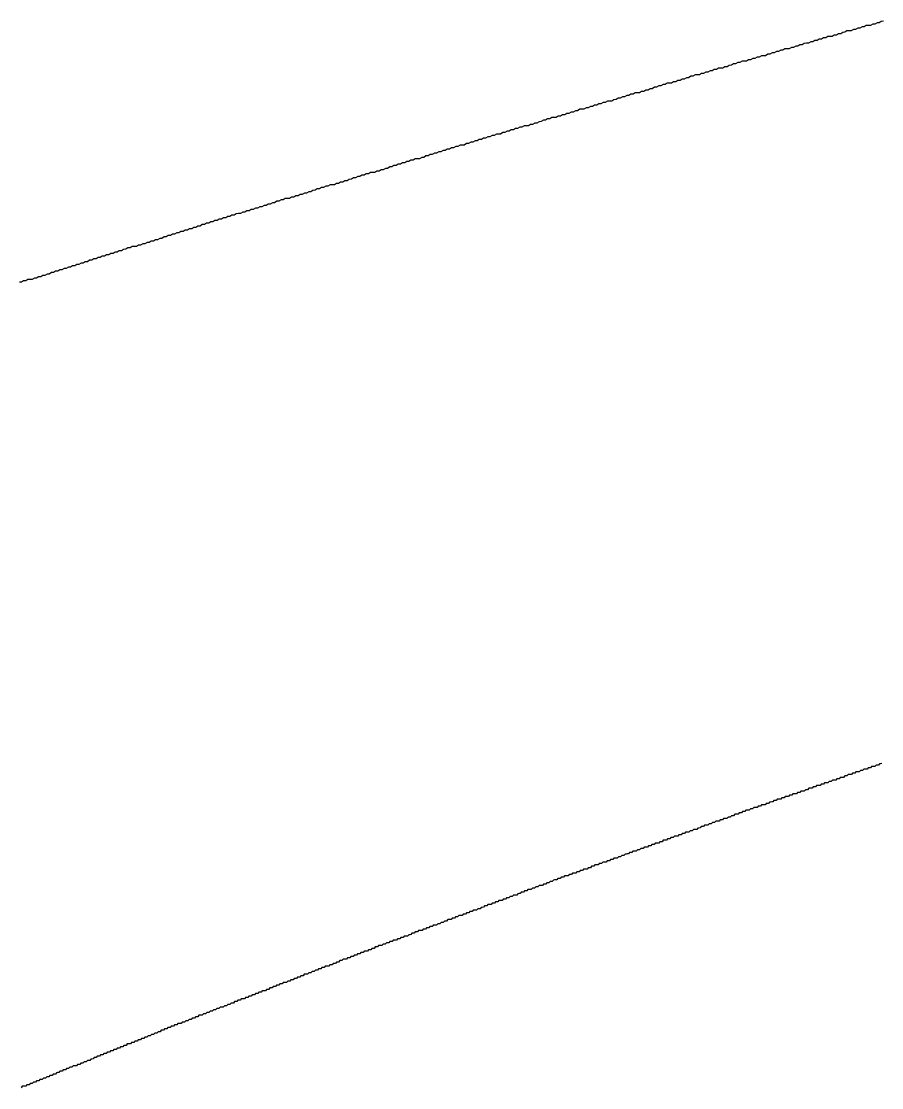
# Model space of a CAD drawing. Header units: millimetres. Extents: x 41 to 1041, y 1148 to 1248.
# Drawn here: x 91.41 to 97.82, y 1181.48 to 1189.43 of the extents above; entities that cross this region are included whole.
import ezdxf

# ---------------------------------------------------------------- set-up
doc = ezdxf.new("R2010")
doc.units = ezdxf.units.MM

msp = doc.modelspace()

# ---------------------------------------------------------------- linework, layer by layer
at = {"color": 3}
for points in [[(97.8286, 1189.4283, 0), (97.8126, 1189.4282, 0), (97.7967, 1189.4181, 0), (97.7807, 1189.418, 0), (97.7648, 1189.4078, 0), (97.7488, 1189.4077, 0), (97.7328, 1189.3976, 0), (97.7168, 1189.3975, 0), (97.7008, 1189.3974, 0), (97.6849, 1189.3873, 0), (97.6689, 1189.3872, 0), (97.653, 1189.3771, 0), (97.637, 1189.377, 0), (97.621, 1189.3669, 0), (97.605, 1189.3668, 0), (97.5891, 1189.3566, 0), (97.5731, 1189.3565, 0), (97.5571, 1189.3564, 0), (97.5412, 1189.3463, 0), (97.5262, 1189.3462, 0), (97.5102, 1189.3361, 0), (97.4942, 1189.336, 0), (97.4783, 1189.3259, 0), (97.4623, 1189.3258, 0), (97.4464, 1189.3157, 0), (97.4304, 1189.3156, 0), (97.4144, 1189.3154, 0), (97.3984, 1189.3053, 0), (97.3824, 1189.3052, 0), (97.3665, 1189.2951, 0), (97.3505, 1189.295, 0), (97.3346, 1189.2849, 0), (97.3186, 1189.2848, 0), (97.3027, 1189.2747, 0), (97.2867, 1189.2746, 0), (97.2707, 1189.2645, 0), (97.2547, 1189.2644, 0), (97.2387, 1189.2642, 0), (97.2228, 1189.2541, 0), (97.2068, 1189.254, 0), (97.1909, 1189.2439, 0), (97.1749, 1189.2438, 0), (97.1589, 1189.2337, 0), (97.1429, 1189.2336, 0), (97.127, 1189.2235, 0), (97.111, 1189.2234, 0), (97.095, 1189.2233, 0), (97.0791, 1189.2132, 0), (97.0631, 1189.213, 0), (97.0471, 1189.2029, 0), (97.0311, 1189.2028, 0), (97.0152, 1189.1927, 0), (96.9992, 1189.1926, 0), (96.9833, 1189.1825, 0), (96.9673, 1189.1824, 0), (96.9513, 1189.1723, 0), (96.9353, 1189.1722, 0), (96.9193, 1189.1721, 0), (96.9034, 1189.162, 0), (96.8874, 1189.1618, 0), (96.8715, 1189.1517, 0), (96.8555, 1189.1516, 0), (96.8396, 1189.1415, 0), (96.8236, 1189.1414, 0), (96.8076, 1189.1313, 0), (96.7916, 1189.1312, 0), (96.7756, 1189.1311, 0), (96.7597, 1189.121, 0), (96.7437, 1189.1209, 0), (96.7278, 1189.1108, 0), (96.7118, 1189.1106, 0), (96.6958, 1189.1005, 0), (96.6798, 1189.1004, 0), (96.6639, 1189.0903, 0), (96.6479, 1189.0902, 0), (96.632, 1189.0801, 0), (96.616, 1189.08, 0), (96.6, 1189.0799, 0), (96.584, 1189.0698, 0), (96.568, 1189.0697, 0), (96.5521, 1189.0596, 0), (96.5371, 1189.0594, 0), (96.5212, 1189.0493, 0), (96.5052, 1189.0492, 0), (96.4892, 1189.0391, 0), (96.4732, 1189.039, 0), (96.4573, 1189.0289, 0), (96.4413, 1189.0288, 0), (96.4253, 1189.0287, 0), (96.4094, 1189.0186, 0), (96.3934, 1189.0185, 0), (96.3775, 1189.0084, 0), (96.3615, 1189.0082, 0), (96.3455, 1188.9981, 0), (96.3295, 1188.998, 0), (96.3136, 1188.9879, 0), (96.2976, 1188.9878, 0), (96.2817, 1188.9777, 0), (96.2657, 1188.9776, 0), (96.2507, 1188.9675, 0), (96.2347, 1188.9674, 0), (96.2187, 1188.9673, 0), (96.2028, 1188.9572, 0), (96.1868, 1188.9571, 0), (96.1709, 1188.9469, 0), (96.1549, 1188.9468, 0), (96.1389, 1188.9367, 0), (96.1229, 1188.9366, 0), (96.107, 1188.9265, 0), (96.091, 1188.9264, 0), (96.0751, 1188.9163, 0), (96.0591, 1188.9162, 0), (96.0431, 1188.9061, 0), (96.0271, 1188.906, 0), (96.0112, 1188.8959, 0), (95.9952, 1188.8957, 0), (95.9792, 1188.8956, 0), (95.9633, 1188.8855, 0), (95.9483, 1188.8854, 0), (95.9324, 1188.8753, 0), (95.9164, 1188.8752, 0), (95.9004, 1188.8651, 0), (95.8844, 1188.865, 0), (95.8685, 1188.8549, 0), (95.8525, 1188.8548, 0), (95.8366, 1188.8447, 0), (95.8206, 1188.8445, 0), (95.8046, 1188.8344, 0), (95.7886, 1188.8343, 0), (95.7726, 1188.8342, 0), (95.7567, 1188.8241, 0), (95.7407, 1188.824, 0), (95.7248, 1188.8139, 0), (95.7088, 1188.8138, 0), (95.6928, 1188.8037, 0), (95.6768, 1188.8036, 0), (95.6609, 1188.7935, 0), (95.6459, 1188.7934, 0), (95.63, 1188.7832, 0), (95.614, 1188.7831, 0), (95.598, 1188.773, 0), (95.582, 1188.7729, 0), (95.566, 1188.7728, 0), (95.5501, 1188.7627, 0), (95.5341, 1188.7626, 0), (95.5182, 1188.7525, 0), (95.5022, 1188.7524, 0), (95.4863, 1188.7423, 0), (95.4703, 1188.7422, 0), (95.4543, 1188.732, 0), (95.4383, 1188.7319, 0), (95.4224, 1188.7218, 0), (95.4064, 1188.7217, 0), (95.3905, 1188.7116, 0), (95.3745, 1188.7115, 0), (95.3585, 1188.7114, 0), (95.3435, 1188.7013, 0), (95.3275, 1188.7012, 0), (95.3116, 1188.6911, 0), (95.2956, 1188.691, 0), (95.2797, 1188.6808, 0), (95.2637, 1188.6807, 0), (95.2477, 1188.6706, 0), (95.2317, 1188.6705, 0), (95.2158, 1188.6604, 0), (95.1998, 1188.6603, 0), (95.1839, 1188.6502, 0), (95.1679, 1188.6501, 0), (95.1519, 1188.65, 0), (95.1359, 1188.6399, 0), (95.1199, 1188.6398, 0), (95.104, 1188.6296, 0), (95.088, 1188.6295, 0), (95.0721, 1188.6194, 0), (95.0561, 1188.6193, 0), (95.0411, 1188.6092, 0), (95.0251, 1188.6091, 0), (95.0092, 1188.599, 0), (94.9932, 1188.5989, 0), (94.9773, 1188.5888, 0), (94.9613, 1188.5887, 0), (94.9453, 1188.5886, 0), (94.9294, 1188.5785, 0), (94.9134, 1188.5783, 0), (94.8974, 1188.5682, 0), (94.8814, 1188.5681, 0), (94.8655, 1188.558, 0), (94.8495, 1188.5579, 0), (94.8336, 1188.5478, 0), (94.8176, 1188.5477, 0), (94.8016, 1188.5376, 0), (94.7866, 1188.5375, 0), (94.7707, 1188.5274, 0), (94.7547, 1188.5273, 0), (94.7388, 1188.5172, 0), (94.7228, 1188.517, 0), (94.7068, 1188.5069, 0), (94.6908, 1188.5068, 0), (94.6748, 1188.5067, 0), (94.6589, 1188.4966, 0), (94.6429, 1188.4965, 0), (94.627, 1188.4864, 0), (94.612, 1188.4863, 0), (94.596, 1188.4762, 0), (94.58, 1188.4761, 0), (94.5641, 1188.466, 0), (94.5481, 1188.4658, 0), (94.5322, 1188.4557, 0), (94.5162, 1188.4556, 0), (94.5003, 1188.4455, 0), (94.4843, 1188.4454, 0), (94.4683, 1188.4353, 0), (94.4523, 1188.4352, 0), (94.4374, 1188.4251, 0), (94.4214, 1188.425, 0), (94.4055, 1188.4149, 0), (94.3895, 1188.4148, 0), (94.3735, 1188.4047, 0), (94.3575, 1188.4045, 0), (94.3415, 1188.4044, 0), (94.3256, 1188.3943, 0), (94.3096, 1188.3942, 0), (94.2937, 1188.3841, 0), (94.2777, 1188.384, 0), (94.2627, 1188.3739, 0), (94.2467, 1188.3738, 0), (94.2308, 1188.3637, 0), (94.2148, 1188.3636, 0), (94.1989, 1188.3535, 0), (94.1829, 1188.3533, 0), (94.1669, 1188.3432, 0), (94.1509, 1188.3431, 0), (94.135, 1188.333, 0), (94.119, 1188.3329, 0), (94.1031, 1188.3228, 0), (94.0881, 1188.3227, 0), (94.0722, 1188.3126, 0), (94.0562, 1188.3125, 0), (94.0402, 1188.3024, 0), (94.0242, 1188.3023, 0), (94.0082, 1188.3022, 0), (93.9923, 1188.292, 0), (93.9763, 1188.2919, 0), (93.9604, 1188.2818, 0), (93.9444, 1188.2817, 0), (93.9284, 1188.2716, 0), (93.9134, 1188.2715, 0), (93.8975, 1188.2614, 0), (93.8815, 1188.2613, 0), (93.8656, 1188.2512, 0), (93.8496, 1188.2511, 0), (93.8336, 1188.241, 0), (93.8176, 1188.2409, 0), (93.8017, 1188.2307, 0), (93.7857, 1188.2306, 0), (93.7698, 1188.2205, 0), (93.7538, 1188.2204, 0), (93.7388, 1188.2103, 0), (93.7228, 1188.2102, 0), (93.7068, 1188.2101, 0), (93.6909, 1188.2, 0), (93.6749, 1188.1999, 0), (93.659, 1188.1898, 0), (93.643, 1188.1897, 0), (93.6271, 1188.1795, 0), (93.6111, 1188.1794, 0), (93.5951, 1188.1693, 0), (93.5791, 1188.1692, 0), (93.5642, 1188.1591, 0), (93.5482, 1188.159, 0), (93.5323, 1188.1489, 0), (93.5163, 1188.1488, 0), (93.5003, 1188.1387, 0), (93.4843, 1188.1386, 0), (93.4684, 1188.1285, 0), (93.4524, 1188.1284, 0), (93.4365, 1188.1182, 0), (93.4205, 1188.1181, 0), (93.4045, 1188.108, 0), (93.3895, 1188.1079, 0), (93.3735, 1188.1078, 0), (93.3576, 1188.0977, 0), (93.3416, 1188.0976, 0), (93.3257, 1188.0875, 0), (93.3097, 1188.0874, 0), (93.2937, 1188.0773, 0), (93.2777, 1188.0772, 0), (93.2618, 1188.0671, 0), (93.2458, 1188.0669, 0), (93.2299, 1188.0568, 0), (93.2149, 1188.0567, 0), (93.1989, 1188.0466, 0), (93.1829, 1188.0465, 0), (93.167, 1188.0364, 0), (93.151, 1188.0363, 0), (93.1351, 1188.0262, 0), (93.1191, 1188.0261, 0), (93.1032, 1188.016, 0), (93.0872, 1188.0159, 0), (93.0712, 1188.0057, 0), (93.0562, 1188.0056, 0), (93.0403, 1187.9955, 0), (93.0243, 1187.9954, 0), (93.0083, 1187.9953, 0), (92.9924, 1187.9852, 0), (92.9764, 1187.9851, 0), (92.9604, 1187.975, 0), (92.9454, 1187.9749, 0), (92.9295, 1187.9648, 0), (92.9135, 1187.9647, 0), (92.8976, 1187.9546, 0), (92.8816, 1187.9545, 0), (92.8656, 1187.9443, 0), (92.8496, 1187.9442, 0), (92.8337, 1187.9341, 0), (92.8187, 1187.934, 0), (92.8028, 1187.9239, 0), (92.7868, 1187.9238, 0), (92.7708, 1187.9137, 0), (92.7548, 1187.9136, 0), (92.7389, 1187.9035, 0), (92.7229, 1187.9034, 0), (92.708, 1187.8933, 0), (92.692, 1187.8932, 0), (92.6761, 1187.883, 0), (92.6601, 1187.8829, 0), (92.6441, 1187.8728, 0), (92.6281, 1187.8727, 0), (92.6122, 1187.8626, 0), (92.5962, 1187.8625, 0), (92.5813, 1187.8524, 0), (92.5653, 1187.8523, 0), (92.5493, 1187.8422, 0), (92.5333, 1187.8421, 0), (92.5174, 1187.832, 0), (92.5014, 1187.8319, 0), (92.4855, 1187.8217, 0), (92.4705, 1187.8216, 0), (92.4545, 1187.8115, 0), (92.4385, 1187.8114, 0), (92.4226, 1187.8013, 0), (92.4066, 1187.8012, 0), (92.3907, 1187.7911, 0), (92.3747, 1187.791, 0), (92.3587, 1187.7809, 0), (92.3437, 1187.7808, 0), (92.3278, 1187.7707, 0), (92.3118, 1187.7706, 0), (92.2959, 1187.7604, 0), (92.2799, 1187.7603, 0), (92.264, 1187.7502, 0), (92.248, 1187.7501, 0), (92.233, 1187.75, 0), (92.217, 1187.7399, 0), (92.201, 1187.7398, 0), (92.1851, 1187.7297, 0), (92.1691, 1187.7296, 0), (92.1532, 1187.7195, 0), (92.1372, 1187.7194, 0), (92.1212, 1187.7093, 0), (92.1062, 1187.7091, 0), (92.0903, 1187.699, 0), (92.0743, 1187.6989, 0), (92.0584, 1187.6888, 0), (92.0424, 1187.6887, 0), (92.0264, 1187.6786, 0), (92.0104, 1187.6785, 0), (91.9955, 1187.6684, 0), (91.9795, 1187.6683, 0), (91.9636, 1187.6582, 0), (91.9476, 1187.6581, 0), (91.9316, 1187.648, 0), (91.9156, 1187.6478, 0), (91.8997, 1187.6377, 0), (91.8837, 1187.6376, 0), (91.8688, 1187.6275, 0), (91.8528, 1187.6274, 0), (91.8369, 1187.6173, 0), (91.8209, 1187.6172, 0), (91.8049, 1187.6071, 0), (91.7889, 1187.607, 0), (91.773, 1187.5969, 0), (91.758, 1187.5968, 0), (91.7421, 1187.5867, 0), (91.7261, 1187.5865, 0), (91.7101, 1187.5764, 0), (91.6941, 1187.5763, 0), (91.6782, 1187.5662, 0), (91.6622, 1187.5661, 0), (91.6463, 1187.556, 0), (91.6313, 1187.5559, 0), (91.6153, 1187.5458, 0), (91.5993, 1187.5457, 0), (91.5834, 1187.5356, 0), (91.5674, 1187.5355, 0), (91.5515, 1187.5254, 0), (91.5355, 1187.5252, 0), (91.5205, 1187.5151, 0), (91.5045, 1187.515, 0), (91.4886, 1187.5049, 0), (91.4726, 1187.5048, 0), (91.4566, 1187.5047, 0), (91.4407, 1187.4946, 0), (91.4247, 1187.4945, 0), (91.4097, 1187.4844, 0), (91.3937, 1187.4843, 0)], [(97.8164, 1183.8981, 0), (97.8074, 1183.898, 0), (97.7994, 1183.898, 0), (97.7915, 1183.8879, 0), (97.7825, 1183.8878, 0), (97.7745, 1183.8878, 0), (97.7655, 1183.8777, 0), (97.7575, 1183.8777, 0), (97.7495, 1183.8776, 0), (97.7405, 1183.8775, 0), (97.7326, 1183.8675, 0), (97.7236, 1183.8674, 0), (97.7156, 1183.8674, 0), (97.7077, 1183.8573, 0), (97.6987, 1183.8573, 0), (97.6907, 1183.8572, 0), (97.6827, 1183.8572, 0), (97.6737, 1183.8471, 0), (97.6657, 1183.847, 0), (97.6567, 1183.847, 0), (97.6488, 1183.8369, 0), (97.6408, 1183.8369, 0), (97.6318, 1183.8368, 0), (97.6238, 1183.8368, 0), (97.6149, 1183.8267, 0), (97.6069, 1183.8266, 0), (97.5989, 1183.8266, 0), (97.5899, 1183.8165, 0), (97.5819, 1183.8165, 0), (97.5739, 1183.8164, 0), (97.5649, 1183.8163, 0), (97.557, 1183.8063, 0), (97.548, 1183.8062, 0), (97.54, 1183.8062, 0), (97.5321, 1183.7961, 0), (97.5231, 1183.7961, 0), (97.5151, 1183.796, 0), (97.5061, 1183.7959, 0), (97.4982, 1183.7859, 0), (97.4902, 1183.7858, 0), (97.4812, 1183.7858, 0), (97.4732, 1183.7757, 0), (97.4652, 1183.7757, 0), (97.4562, 1183.7756, 0), (97.4482, 1183.7755, 0), (97.4393, 1183.7655, 0), (97.4313, 1183.7654, 0), (97.4233, 1183.7654, 0), (97.4144, 1183.7553, 0), (97.4064, 1183.7553, 0), (97.3974, 1183.7552, 0), (97.3894, 1183.7551, 0), (97.3814, 1183.7451, 0), (97.3724, 1183.745, 0), (97.3644, 1183.745, 0), (97.3565, 1183.7349, 0), (97.3475, 1183.7349, 0), (97.3395, 1183.7348, 0), (97.3305, 1183.7347, 0), (97.3226, 1183.7247, 0), (97.3146, 1183.7246, 0), (97.3056, 1183.7246, 0), (97.2976, 1183.7145, 0), (97.2886, 1183.7145, 0), (97.2806, 1183.7144, 0), (97.2726, 1183.7143, 0), (97.2637, 1183.7043, 0), (97.2557, 1183.7042, 0), (97.2477, 1183.7042, 0), (97.2388, 1183.6941, 0), (97.2308, 1183.6941, 0), (97.2218, 1183.694, 0), (97.2138, 1183.6939, 0), (97.2058, 1183.6839, 0), (97.1968, 1183.6838, 0), (97.1888, 1183.6838, 0), (97.1799, 1183.6737, 0), (97.1719, 1183.6737, 0), (97.1639, 1183.6736, 0), (97.1549, 1183.6735, 0), (97.147, 1183.6635, 0), (97.139, 1183.6634, 0), (97.13, 1183.6634, 0), (97.1221, 1183.6533, 0), (97.1131, 1183.6533, 0), (97.1051, 1183.6532, 0), (97.0971, 1183.6531, 0), (97.0881, 1183.6431, 0), (97.0801, 1183.643, 0), (97.0711, 1183.643, 0), (97.0632, 1183.6329, 0), (97.0552, 1183.6329, 0), (97.0462, 1183.6328, 0), (97.0382, 1183.6327, 0), (97.0303, 1183.6227, 0), (97.0213, 1183.6226, 0), (97.0133, 1183.6226, 0), (97.0043, 1183.6125, 0), (96.9963, 1183.6125, 0), (96.9883, 1183.6124, 0), (96.9793, 1183.6123, 0), (96.9714, 1183.6023, 0), (96.9624, 1183.6022, 0), (96.9544, 1183.6022, 0), (96.9465, 1183.5921, 0), (96.9375, 1183.5921, 0), (96.9295, 1183.592, 0), (96.9215, 1183.5919, 0), (96.9125, 1183.5819, 0), (96.9045, 1183.5818, 0), (96.8955, 1183.5818, 0), (96.8876, 1183.5717, 0), (96.8796, 1183.5717, 0), (96.8706, 1183.5716, 0), (96.8626, 1183.5715, 0), (96.8537, 1183.5615, 0), (96.8457, 1183.5614, 0), (96.8377, 1183.5614, 0), (96.8287, 1183.5513, 0), (96.8207, 1183.5513, 0), (96.8127, 1183.5512, 0), (96.8037, 1183.5511, 0), (96.7958, 1183.5411, 0), (96.7868, 1183.541, 0), (96.7788, 1183.541, 0), (96.7709, 1183.5309, 0), (96.7619, 1183.5309, 0), (96.7539, 1183.5308, 0), (96.7459, 1183.5207, 0), (96.7369, 1183.5207, 0), (96.7289, 1183.5206, 0), (96.7209, 1183.5206, 0), (96.712, 1183.5105, 0), (96.704, 1183.5105, 0), (96.696, 1183.5104, 0), (96.6871, 1183.5003, 0), (96.6791, 1183.5003, 0), (96.6711, 1183.5002, 0), (96.6622, 1183.4902, 0), (96.6542, 1183.4901, 0), (96.6452, 1183.4901, 0), (96.6372, 1183.49, 0), (96.6292, 1183.4799, 0), (96.6202, 1183.4799, 0), (96.6122, 1183.4798, 0), (96.6043, 1183.4698, 0), (96.5953, 1183.4697, 0), (96.5873, 1183.4697, 0), (96.5793, 1183.4696, 0), (96.5704, 1183.4595, 0), (96.5624, 1183.4595, 0), (96.5544, 1183.4594, 0), (96.5454, 1183.4494, 0), (96.5374, 1183.4493, 0), (96.5294, 1183.4493, 0), (96.5205, 1183.4392, 0), (96.5125, 1183.4391, 0), (96.5045, 1183.4391, 0), (96.4955, 1183.439, 0), (96.4876, 1183.429, 0), (96.4786, 1183.4289, 0), (96.4706, 1183.4289, 0), (96.4626, 1183.4188, 0), (96.4536, 1183.4187, 0), (96.4456, 1183.4187, 0), (96.4377, 1183.4086, 0), (96.4287, 1183.4086, 0), (96.4207, 1183.4085, 0), (96.4127, 1183.4085, 0), (96.4038, 1183.3984, 0), (96.3958, 1183.3984, 0), (96.3878, 1183.3983, 0), (96.3788, 1183.3882, 0), (96.3708, 1183.3882, 0), (96.3628, 1183.3881, 0), (96.3538, 1183.3881, 0), (96.3459, 1183.378, 0), (96.3369, 1183.3779, 0), (96.3289, 1183.3779, 0), (96.321, 1183.3678, 0), (96.312, 1183.3678, 0), (96.304, 1183.3677, 0), (96.2961, 1183.3577, 0), (96.2871, 1183.3576, 0), (96.2791, 1183.3576, 0), (96.2711, 1183.3575, 0), (96.2621, 1183.3474, 0), (96.2541, 1183.3474, 0), (96.2461, 1183.3473, 0), (96.2372, 1183.3373, 0), (96.2292, 1183.3372, 0), (96.2212, 1183.3372, 0), (96.2123, 1183.3271, 0), (96.2043, 1183.327, 0), (96.1963, 1183.327, 0), (96.1873, 1183.3269, 0), (96.1793, 1183.3169, 0), (96.1703, 1183.3168, 0), (96.1623, 1183.3168, 0), (96.1544, 1183.3067, 0), (96.1454, 1183.3066, 0), (96.1374, 1183.3066, 0), (96.1294, 1183.3065, 0), (96.1205, 1183.2965, 0), (96.1125, 1183.2964, 0), (96.1045, 1183.2964, 0), (96.0955, 1183.2863, 0), (96.0875, 1183.2862, 0), (96.0795, 1183.2862, 0), (96.0706, 1183.2761, 0), (96.0626, 1183.2761, 0), (96.0546, 1183.276, 0), (96.0456, 1183.276, 0), (96.0377, 1183.2659, 0), (96.0287, 1183.2658, 0), (96.0207, 1183.2658, 0), (96.0127, 1183.2557, 0), (96.0037, 1183.2557, 0), (95.9957, 1183.2556, 0), (95.9878, 1183.2456, 0), (95.9788, 1183.2455, 0), (95.9708, 1183.2454, 0), (95.9628, 1183.2454, 0), (95.9539, 1183.2353, 0), (95.9459, 1183.2353, 0), (95.9379, 1183.2352, 0), (95.9289, 1183.2252, 0), (95.9209, 1183.2251, 0), (95.9129, 1183.225, 0), (95.904, 1183.225, 0), (95.896, 1183.2149, 0), (95.887, 1183.2149, 0), (95.879, 1183.2148, 0), (95.8711, 1183.2048, 0), (95.8621, 1183.2047, 0), (95.8541, 1183.2046, 0), (95.8462, 1183.1946, 0), (95.8372, 1183.1945, 0), (95.8292, 1183.1945, 0), (95.8212, 1183.1944, 0), (95.8122, 1183.1844, 0), (95.8042, 1183.1843, 0), (95.7962, 1183.1843, 0), (95.7873, 1183.1742, 0), (95.7793, 1183.1741, 0), (95.7713, 1183.1741, 0), (95.7624, 1183.164, 0), (95.7544, 1183.164, 0), (95.7464, 1183.1639, 0), (95.7374, 1183.1638, 0), (95.7294, 1183.1538, 0), (95.7204, 1183.1537, 0), (95.7124, 1183.1537, 0), (95.7045, 1183.1436, 0), (95.6955, 1183.1436, 0), (95.6875, 1183.1435, 0), (95.6795, 1183.1435, 0), (95.6706, 1183.1334, 0), (95.6626, 1183.1333, 0), (95.6546, 1183.1333, 0), (95.6456, 1183.1232, 0), (95.6376, 1183.1232, 0), (95.6296, 1183.1231, 0), (95.6207, 1183.113, 0), (95.6127, 1183.113, 0), (95.6047, 1183.1129, 0), (95.5957, 1183.1129, 0), (95.5878, 1183.1028, 0), (95.5788, 1183.1028, 0), (95.5708, 1183.1027, 0), (95.5628, 1183.0927, 0), (95.5538, 1183.0926, 0), (95.5458, 1183.0925, 0), (95.5379, 1183.0825, 0), (95.5289, 1183.0824, 0), (95.5209, 1183.0824, 0), (95.5129, 1183.0823, 0), (95.504, 1183.0723, 0), (95.496, 1183.0722, 0), (95.488, 1183.0721, 0), (95.4791, 1183.0621, 0), (95.4711, 1183.062, 0), (95.4631, 1183.062, 0), (95.4541, 1183.0619, 0), (95.4461, 1183.0519, 0), (95.4371, 1183.0518, 0), (95.4291, 1183.0517, 0), (95.4212, 1183.0417, 0), (95.4122, 1183.0416, 0), (95.4042, 1183.0416, 0), (95.3963, 1183.0315, 0), (95.3873, 1183.0315, 0), (95.3793, 1183.0314, 0), (95.3713, 1183.0313, 0), (95.3623, 1183.0213, 0), (95.3543, 1183.0212, 0), (95.3463, 1183.0212, 0), (95.3374, 1183.0111, 0), (95.3294, 1183.0111, 0), (95.3214, 1183.011, 0), (95.3135, 1183.0009, 0), (95.3045, 1183.0009, 0), (95.2965, 1183.0008, 0), (95.2885, 1182.9908, 0), (95.2795, 1182.9907, 0), (95.2715, 1182.9907, 0), (95.2635, 1182.9906, 0), (95.2546, 1182.9805, 0), (95.2466, 1182.9805, 0), (95.2386, 1182.9804, 0), (95.2297, 1182.9704, 0), (95.2217, 1182.9703, 0), (95.2137, 1182.9703, 0), (95.2047, 1182.9602, 0), (95.1967, 1182.9601, 0), (95.1887, 1182.9601, 0), (95.1797, 1182.96, 0), (95.1718, 1182.95, 0), (95.1638, 1182.9499, 0), (95.1558, 1182.9499, 0), (95.1469, 1182.9398, 0), (95.1389, 1182.9398, 0), (95.1309, 1182.9397, 0), (95.1219, 1182.9296, 0), (95.1139, 1182.9296, 0), (95.1059, 1182.9295, 0), (95.097, 1182.9195, 0), (95.089, 1182.9194, 0), (95.081, 1182.9194, 0), (95.072, 1182.9193, 0), (95.0641, 1182.9092, 0), (95.0561, 1182.9092, 0), (95.0471, 1182.9091, 0), (95.0392, 1182.8991, 0), (95.0312, 1182.899, 0), (95.0222, 1182.899, 0), (95.0142, 1182.8889, 0), (95.0062, 1182.8888, 0), (94.9972, 1182.8888, 0), (94.9893, 1182.8787, 0), (94.9813, 1182.8787, 0), (94.9733, 1182.8786, 0), (94.9643, 1182.8786, 0), (94.9564, 1182.8685, 0), (94.9484, 1182.8685, 0), (94.9394, 1182.8684, 0), (94.9314, 1182.8583, 0), (94.9234, 1182.8583, 0), (94.9144, 1182.8582, 0), (94.9065, 1182.8482, 0), (94.8985, 1182.8481, 0), (94.8895, 1182.848, 0), (94.8815, 1182.848, 0), (94.8736, 1182.8379, 0), (94.8646, 1182.8379, 0), (94.8566, 1182.8378, 0), (94.8486, 1182.8278, 0), (94.8396, 1182.8277, 0), (94.8316, 1182.8277, 0), (94.8237, 1182.8176, 0), (94.8157, 1182.8175, 0), (94.8067, 1182.8175, 0), (94.7988, 1182.8074, 0), (94.7908, 1182.8074, 0), (94.7818, 1182.8073, 0), (94.7738, 1182.8073, 0), (94.7658, 1182.7972, 0), (94.7568, 1182.7971, 0), (94.7488, 1182.7971, 0), (94.7409, 1182.787, 0), (94.7319, 1182.787, 0), (94.7239, 1182.7869, 0), (94.716, 1182.7769, 0), (94.707, 1182.7768, 0), (94.699, 1182.7767, 0), (94.6911, 1182.7667, 0), (94.6821, 1182.7666, 0), (94.6741, 1182.7666, 0), (94.6661, 1182.7665, 0), (94.6571, 1182.7565, 0), (94.6491, 1182.7564, 0), (94.6411, 1182.7563, 0), (94.6332, 1182.7463, 0), (94.6242, 1182.7462, 0), (94.6162, 1182.7462, 0), (94.6083, 1182.7361, 0), (94.5993, 1182.7361, 0), (94.5913, 1182.736, 0), (94.5833, 1182.736, 0), (94.5743, 1182.7259, 0), (94.5663, 1182.7258, 0), (94.5583, 1182.7258, 0), (94.5494, 1182.7157, 0), (94.5414, 1182.7157, 0), (94.5334, 1182.7156, 0), (94.5245, 1182.7056, 0), (94.5165, 1182.7055, 0), (94.5085, 1182.7054, 0), (94.4995, 1182.6954, 0), (94.4915, 1182.6953, 0), (94.4835, 1182.6953, 0), (94.4755, 1182.6952, 0), (94.4666, 1182.6852, 0), (94.4586, 1182.6851, 0), (94.4506, 1182.685, 0), (94.4417, 1182.675, 0), (94.4337, 1182.6749, 0), (94.4257, 1182.6749, 0), (94.4167, 1182.6648, 0), (94.4087, 1182.6648, 0), (94.4007, 1182.6647, 0), (94.3918, 1182.6546, 0), (94.3838, 1182.6546, 0), (94.3758, 1182.6545, 0), (94.3668, 1182.6545, 0), (94.3589, 1182.6444, 0), (94.3509, 1182.6444, 0), (94.3419, 1182.6443, 0), (94.3339, 1182.6342, 0), (94.3259, 1182.6342, 0), (94.3169, 1182.6341, 0), (94.309, 1182.6241, 0), (94.301, 1182.624, 0), (94.293, 1182.624, 0), (94.2841, 1182.6139, 0), (94.2761, 1182.6139, 0), (94.2681, 1182.6138, 0), (94.2591, 1182.6137, 0), (94.2512, 1182.6037, 0), (94.2432, 1182.6036, 0), (94.2342, 1182.6036, 0), (94.2262, 1182.5935, 0), (94.2182, 1182.5935, 0), (94.2092, 1182.5934, 0), (94.2013, 1182.5833, 0), (94.1933, 1182.5833, 0), (94.1843, 1182.5832, 0), (94.1763, 1182.5832, 0), (94.1684, 1182.5731, 0), (94.1594, 1182.5731, 0), (94.1514, 1182.573, 0), (94.1434, 1182.5629, 0), (94.1354, 1182.5629, 0), (94.1264, 1182.5628, 0), (94.1185, 1182.5528, 0), (94.1105, 1182.5527, 0), (94.1015, 1182.5527, 0), (94.0936, 1182.5426, 0), (94.0856, 1182.5425, 0), (94.0766, 1182.5425, 0), (94.0686, 1182.5424, 0), (94.0606, 1182.5324, 0), (94.0516, 1182.5323, 0), (94.0436, 1182.5323, 0), (94.0357, 1182.5222, 0), (94.0267, 1182.5221, 0), (94.0187, 1182.5221, 0), (94.0108, 1182.512, 0), (94.0018, 1182.512, 0), (93.9938, 1182.5119, 0), (93.9858, 1182.5019, 0), (93.9768, 1182.5018, 0), (93.9688, 1182.5018, 0), (93.9608, 1182.5017, 0), (93.9529, 1182.4916, 0), (93.9439, 1182.4916, 0), (93.9359, 1182.4915, 0), (93.928, 1182.4815, 0), (93.92, 1182.4814, 0), (93.911, 1182.4814, 0), (93.9031, 1182.4713, 0), (93.8951, 1182.4712, 0), (93.8861, 1182.4712, 0), (93.8781, 1182.4611, 0), (93.8701, 1182.4611, 0), (93.8621, 1182.461, 0), (93.8532, 1182.451, 0), (93.8452, 1182.4509, 0), (93.8372, 1182.4509, 0), (93.8283, 1182.4408, 0), (93.8203, 1182.4407, 0), (93.8123, 1182.4407, 0), (93.8043, 1182.4406, 0), (93.7953, 1182.4306, 0), (93.7873, 1182.4305, 0), (93.7793, 1182.4305, 0), (93.7704, 1182.4204, 0), (93.7624, 1182.4203, 0), (93.7544, 1182.4203, 0), (93.7465, 1182.4102, 0), (93.7375, 1182.4102, 0), (93.7295, 1182.4101, 0), (93.7215, 1182.4001, 0), (93.7135, 1182.4, 0), (93.7045, 1182.3999, 0), (93.6966, 1182.3899, 0), (93.6886, 1182.3898, 0), (93.6796, 1182.3898, 0), (93.6716, 1182.3897, 0), (93.6637, 1182.3797, 0), (93.6557, 1182.3796, 0), (93.6467, 1182.3795, 0), (93.6387, 1182.3695, 0), (93.6307, 1182.3694, 0), (93.6217, 1182.3694, 0), (93.6138, 1182.3593, 0), (93.6058, 1182.3593, 0), (93.5978, 1182.3592, 0), (93.5889, 1182.3492, 0), (93.5809, 1182.3491, 0), (93.5729, 1182.349, 0), (93.5639, 1182.339, 0), (93.5559, 1182.3389, 0), (93.5479, 1182.3389, 0), (93.54, 1182.3288, 0), (93.531, 1182.3288, 0), (93.523, 1182.3287, 0), (93.515, 1182.3286, 0), (93.5071, 1182.3186, 0), (93.4981, 1182.3185, 0), (93.4901, 1182.3185, 0), (93.4822, 1182.3084, 0), (93.4732, 1182.3084, 0), (93.4652, 1182.3083, 0), (93.4572, 1182.2983, 0), (93.4492, 1182.2982, 0), (93.4402, 1182.2981, 0), (93.4323, 1182.2881, 0), (93.4243, 1182.288, 0), (93.4153, 1182.288, 0), (93.4074, 1182.2779, 0), (93.3994, 1182.2779, 0), (93.3914, 1182.2778, 0), (93.3824, 1182.2677, 0), (93.3744, 1182.2677, 0), (93.3664, 1182.2676, 0), (93.3574, 1182.2676, 0), (93.3495, 1182.2575, 0), (93.3415, 1182.2575, 0), (93.3335, 1182.2574, 0), (93.3246, 1182.2473, 0), (93.3166, 1182.2473, 0), (93.3086, 1182.2472, 0), (93.3006, 1182.2372, 0), (93.2916, 1182.2371, 0), (93.2836, 1182.2371, 0), (93.2757, 1182.227, 0), (93.2667, 1182.2269, 0), (93.2587, 1182.2269, 0), (93.2508, 1182.2168, 0), (93.2428, 1182.2168, 0), (93.2338, 1182.2167, 0), (93.2258, 1182.2067, 0), (93.2178, 1182.2066, 0), (93.2088, 1182.2066, 0), (93.2008, 1182.2065, 0), (93.1929, 1182.1964, 0), (93.1849, 1182.1964, 0), (93.1759, 1182.1963, 0), (93.168, 1182.1863, 0), (93.16, 1182.1862, 0), (93.151, 1182.1862, 0), (93.1431, 1182.1761, 0), (93.1351, 1182.176, 0), (93.1271, 1182.176, 0), (93.1181, 1182.1659, 0), (93.1101, 1182.1659, 0), (93.1021, 1182.1658, 0), (93.0942, 1182.1558, 0), (93.0852, 1182.1557, 0), (93.0772, 1182.1557, 0), (93.0693, 1182.1456, 0), (93.0603, 1182.1455, 0), (93.0523, 1182.1455, 0), (93.0443, 1182.1454, 0), (93.0363, 1182.1354, 0), (93.0273, 1182.1353, 0), (93.0193, 1182.1353, 0), (93.0114, 1182.1252, 0), (93.0024, 1182.1251, 0), (92.9944, 1182.1251, 0), (92.9865, 1182.115, 0), (92.9785, 1182.115, 0), (92.9695, 1182.1149, 0), (92.9615, 1182.1049, 0), (92.9535, 1182.1048, 0), (92.9445, 1182.1047, 0), (92.9366, 1182.0947, 0), (92.9286, 1182.0946, 0), (92.9206, 1182.0946, 0), (92.9117, 1182.0845, 0), (92.9037, 1182.0845, 0), (92.8957, 1182.0844, 0), (92.8877, 1182.0844, 0), (92.8787, 1182.0743, 0), (92.8707, 1182.0742, 0), (92.8627, 1182.0742, 0), (92.8538, 1182.0641, 0), (92.8458, 1182.0641, 0), (92.8378, 1182.064, 0), (92.8299, 1182.054, 0), (92.8209, 1182.0539, 0), (92.8129, 1182.0538, 0), (92.8049, 1182.0438, 0), (92.7959, 1182.0437, 0), (92.7879, 1182.0437, 0), (92.78, 1182.0336, 0), (92.772, 1182.0336, 0), (92.763, 1182.0335, 0), (92.7551, 1182.0234, 0), (92.7471, 1182.0234, 0), (92.7381, 1182.0233, 0), (92.7301, 1182.0233, 0), (92.7222, 1182.0132, 0), (92.7142, 1182.0132, 0), (92.7052, 1182.0131, 0), (92.6972, 1182.0031, 0), (92.6892, 1182.003, 0), (92.6802, 1182.0029, 0), (92.6723, 1181.9929, 0), (92.6643, 1181.9928, 0), (92.6563, 1181.9928, 0), (92.6474, 1181.9827, 0), (92.6394, 1181.9827, 0), (92.6314, 1181.9826, 0), (92.6234, 1181.9725, 0), (92.6144, 1181.9725, 0), (92.6064, 1181.9724, 0), (92.5985, 1181.9624, 0), (92.5895, 1181.9623, 0), (92.5815, 1181.9623, 0), (92.5735, 1181.9622, 0), (92.5656, 1181.9522, 0), (92.5566, 1181.9521, 0), (92.5486, 1181.952, 0), (92.5406, 1181.942, 0), (92.5326, 1181.9419, 0), (92.5236, 1181.9419, 0), (92.5157, 1181.9318, 0), (92.5077, 1181.9318, 0), (92.4997, 1181.9317, 0), (92.4918, 1181.9216, 0), (92.4828, 1181.9216, 0), (92.4748, 1181.9215, 0), (92.4668, 1181.9115, 0), (92.4588, 1181.9114, 0), (92.4498, 1181.9114, 0), (92.4419, 1181.9013, 0), (92.4339, 1181.9013, 0), (92.4259, 1181.9012, 0), (92.417, 1181.8911, 0), (92.409, 1181.8911, 0), (92.401, 1181.891, 0), (92.393, 1181.881, 0), (92.384, 1181.8809, 0), (92.376, 1181.8809, 0), (92.3681, 1181.8708, 0), (92.3601, 1181.8707, 0), (92.3511, 1181.8707, 0), (92.3432, 1181.8606, 0), (92.3352, 1181.8606, 0), (92.3272, 1181.8605, 0), (92.3193, 1181.8505, 0), (92.3103, 1181.8504, 0), (92.3023, 1181.8504, 0), (92.2943, 1181.8403, 0), (92.2863, 1181.8402, 0), (92.2773, 1181.8402, 0), (92.2694, 1181.8301, 0), (92.2614, 1181.8301, 0), (92.2534, 1181.83, 0), (92.2445, 1181.82, 0), (92.2365, 1181.8199, 0), (92.2285, 1181.8198, 0), (92.2205, 1181.8098, 0), (92.2115, 1181.8097, 0), (92.2035, 1181.8097, 0), (92.1955, 1181.8096, 0), (92.1876, 1181.7996, 0), (92.1786, 1181.7995, 0), (92.1706, 1181.7995, 0), (92.1627, 1181.7894, 0), (92.1547, 1181.7893, 0), (92.1467, 1181.7893, 0), (92.1377, 1181.7792, 0), (92.1297, 1181.7792, 0), (92.1217, 1181.7791, 0), (92.1138, 1181.7691, 0), (92.1048, 1181.769, 0), (92.0968, 1181.7689, 0), (92.0889, 1181.7589, 0), (92.0809, 1181.7588, 0), (92.0719, 1181.7588, 0), (92.0639, 1181.7487, 0), (92.0559, 1181.7487, 0), (92.0479, 1181.7486, 0), (92.039, 1181.7385, 0), (92.031, 1181.7385, 0), (92.023, 1181.7384, 0), (92.0151, 1181.7284, 0), (92.0061, 1181.7283, 0), (91.9981, 1181.7283, 0), (91.9902, 1181.7182, 0), (91.9822, 1181.7182, 0), (91.9732, 1181.7181, 0), (91.9652, 1181.708, 0), (91.9572, 1181.708, 0), (91.9492, 1181.7079, 0), (91.9413, 1181.6979, 0), (91.9323, 1181.6978, 0), (91.9243, 1181.6978, 0), (91.9164, 1181.6877, 0), (91.9084, 1181.6877, 0), (91.8994, 1181.6876, 0), (91.8914, 1181.6775, 0), (91.8834, 1181.6775, 0), (91.8754, 1181.6774, 0), (91.8665, 1181.6674, 0), (91.8585, 1181.6673, 0), (91.8505, 1181.6673, 0), (91.8426, 1181.6572, 0), (91.8336, 1181.6571, 0), (91.8256, 1181.6571, 0), (91.8176, 1181.647, 0), (91.8096, 1181.647, 0), (91.8006, 1181.6469, 0), (91.7926, 1181.6469, 0), (91.7847, 1181.6368, 0), (91.7767, 1181.6368, 0), (91.7687, 1181.6367, 0), (91.7598, 1181.6266, 0), (91.7518, 1181.6266, 0), (91.7438, 1181.6265, 0), (91.7358, 1181.6165, 0), (91.7268, 1181.6164, 0), (91.7188, 1181.6164, 0), (91.7109, 1181.6063, 0), (91.7029, 1181.6063, 0), (91.6939, 1181.6062, 0), (91.686, 1181.5961, 0), (91.678, 1181.5961, 0), (91.67, 1181.596, 0), (91.661, 1181.586, 0), (91.653, 1181.5859, 0), (91.645, 1181.5859, 0), (91.6371, 1181.5758, 0), (91.6281, 1181.5757, 0), (91.6201, 1181.5757, 0), (91.6122, 1181.5656, 0), (91.6042, 1181.5656, 0), (91.5962, 1181.5655, 0), (91.5873, 1181.5555, 0), (91.5793, 1181.5554, 0), (91.5713, 1181.5554, 0), (91.5633, 1181.5453, 0), (91.5543, 1181.5452, 0), (91.5463, 1181.5452, 0), (91.5384, 1181.5351, 0), (91.5304, 1181.5351, 0), (91.5214, 1181.535, 0), (91.5135, 1181.525, 0), (91.5055, 1181.5249, 0), (91.4975, 1181.5248, 0), (91.4885, 1181.5148, 0), (91.4805, 1181.5147, 0), (91.4725, 1181.5147, 0), (91.4646, 1181.5046, 0), (91.4556, 1181.5046, 0), (91.4476, 1181.5045, 0), (91.4397, 1181.4944, 0), (91.4317, 1181.4944, 0), (91.4237, 1181.4943, 0), (91.4147, 1181.4943, 0), (91.4067, 1181.4842, 0)]]:
    msp.add_polyline3d(points, dxfattribs=at)

doc.saveas('drawing.dxf')
